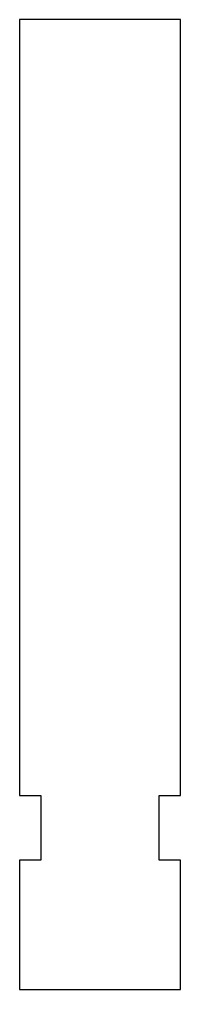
# Model space of a CAD drawing. Header units: millimetres. Extents: x -15 to 15, y 14 to 194.
import ezdxf

# ---------------------------------------------------------------- set-up
doc = ezdxf.new("R2010")
doc.units = ezdxf.units.MM

msp = doc.modelspace()

# ---------------------------------------------------------------- linework, layer by layer
for p, q in [((15, 194), (-15, 194)), ((-15, 194), (-15, 50)), ((15, 50), (15, 194)), ((-15, 50), (-11, 50)), ((-11, 50), (-11, 38)), ((11, 38), (11, 50)), ((11, 50), (15, 50)), ((-11, 38), (-15, 38)), ((-15, 38), (-15, 14)), ((15, 38), (11, 38)), ((15, 14), (15, 38)), ((-15, 14), (15, 14))]:
    msp.add_line(p, q)

doc.saveas('drawing.dxf')
